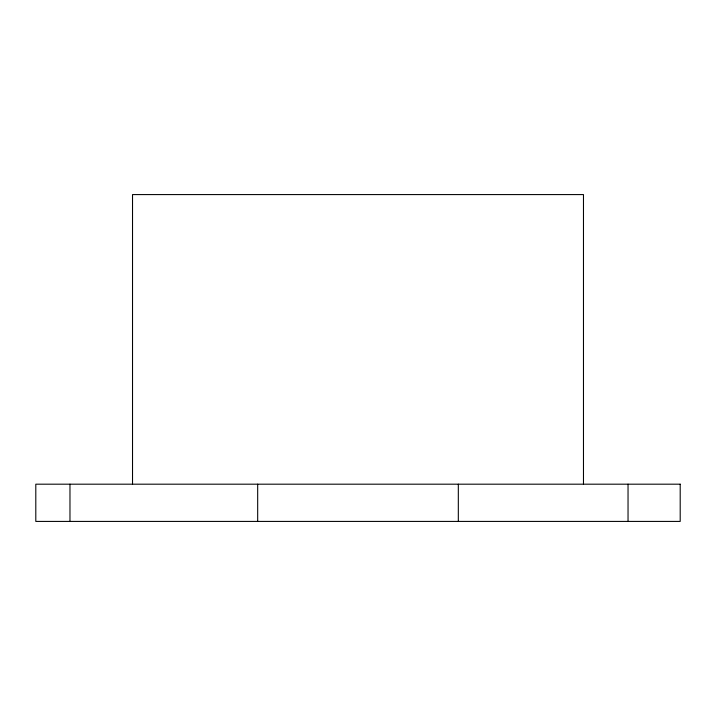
<?xml version="1.0" encoding="UTF-8"?>
<svg xmlns="http://www.w3.org/2000/svg" width="716" height="716" viewBox="0 0 716 716"><rect width="100%" height="100%" fill="white"/><g stroke="black" fill="none" stroke-linecap="round" stroke-linejoin="round"><path stroke-width="1.07" d="M628.039 484.186L628.039 521.418M583.477 484.186L583.477 194.582L132.523 194.582L132.523 484.186M458.321 484.186L458.321 521.418M257.679 484.186L257.679 521.418M69.971 484.186L69.971 521.418M680.2 484.186L35.8 484.186L35.8 521.418L680.2 521.418L680.2 484.186"/></g></svg>
